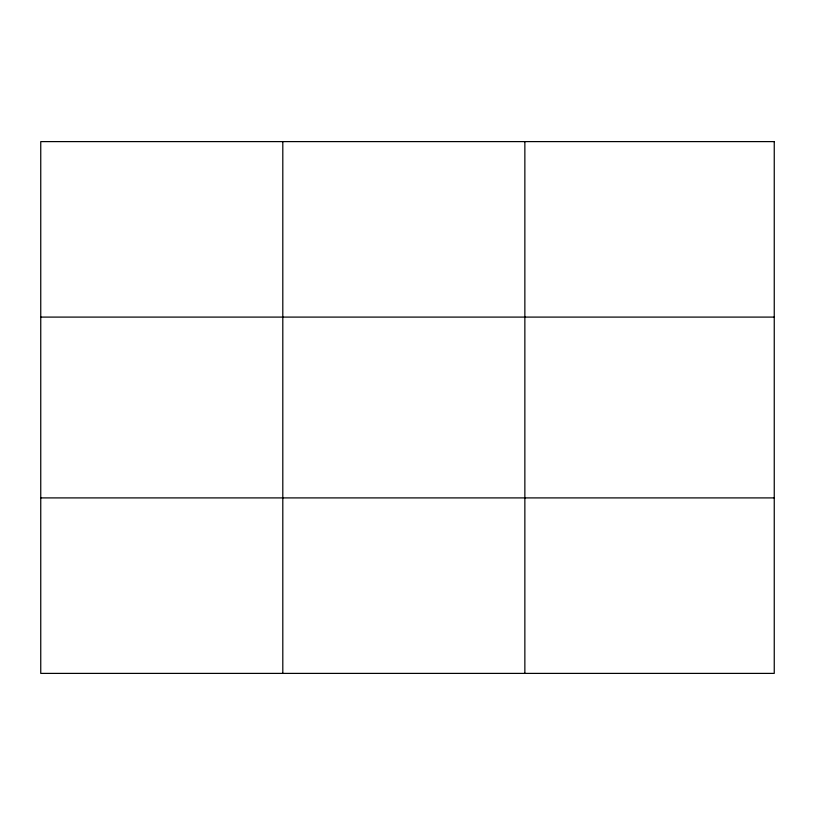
<?xml version="1.0" encoding="UTF-8"?>
<svg xmlns="http://www.w3.org/2000/svg" width="815" height="815" viewBox="0 0 815 815"><rect width="100%" height="100%" fill="white"/><g stroke="black" fill="none" stroke-linecap="round" stroke-linejoin="round"><path stroke-width="1.22" d="M282.805 673.394L282.805 141.606M524.86 673.394L524.86 141.606M40.75 317.096L774.25 317.096M40.75 497.904L774.25 497.904M774.25 141.606L774.25 673.394L40.75 673.394L40.75 141.606L774.25 141.606"/></g></svg>
